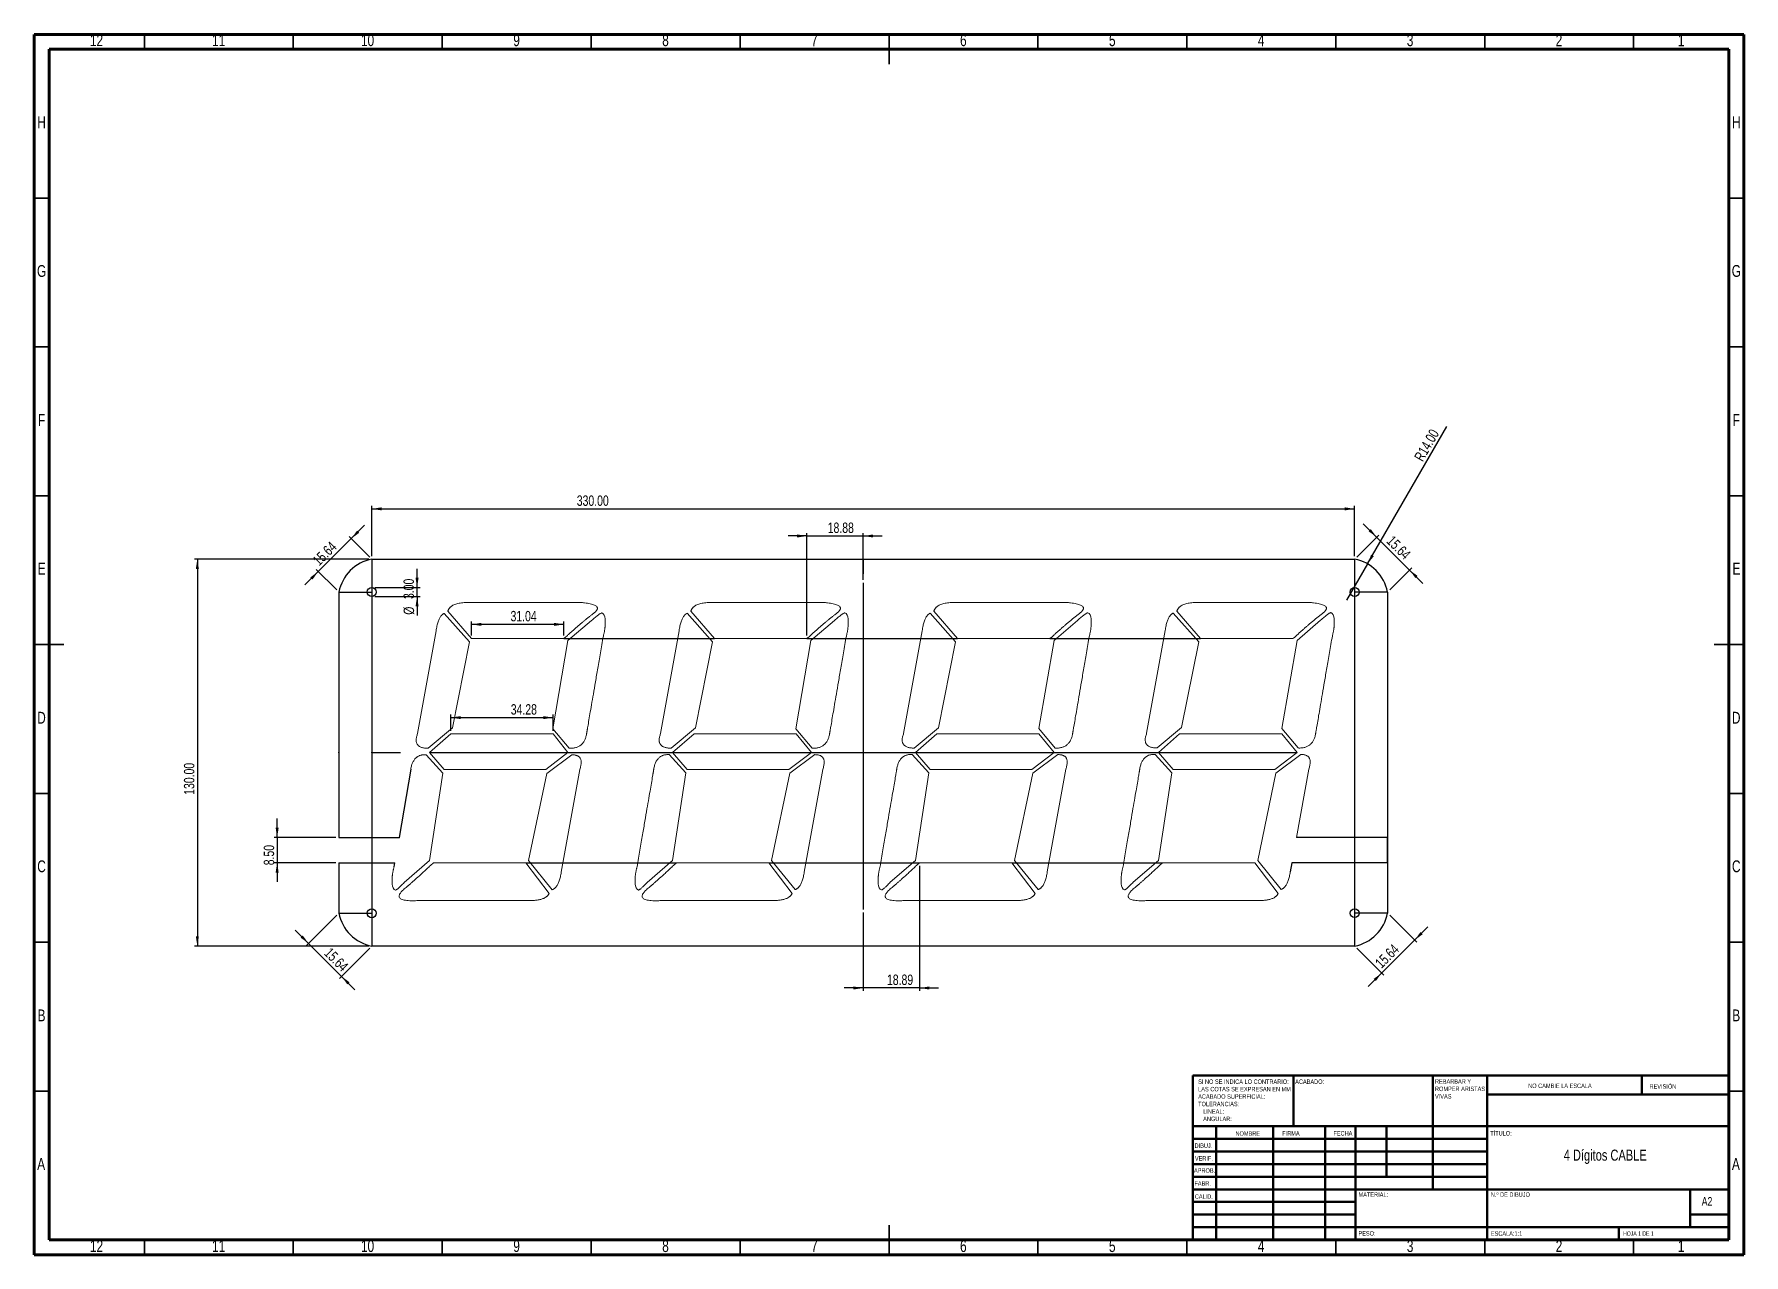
# Model space of a CAD drawing. Header units: millimetres. Extents: x 15 to 589, y 5 to 415.
import ezdxf

# ---------------------------------------------------------------- set-up
doc = ezdxf.new("R2010")
doc.units = ezdxf.units.MM
doc.header["$PDSIZE"] = -1
for name, color, linetype in [('CAPA_1', 179, 'Continuous'), ('CONTORNO', 250, 'Continuous'), ('SLD-0', 179, 'Continuous'), ('SOMBREADOS', 2, 'Continuous')]:
    doc.layers.add(name, color=color, linetype=linetype)
doc.styles.add('SLDTEXTSTYLE0', font='TXT', dxfattribs={"width": 0.75})
doc.styles.add('SLDTEXTSTYLE1', font='TXT', dxfattribs={"width": 0.681818})
doc.dimstyles.new('SLDDIMSTYLE0', dxfattribs={"dimtxt": 3.5, "dimasz": 3.302, "dimexe": 0, "dimexo": 0.0625, "dimgap": 0.875, "dimtad": 1, "dimdec": 0, "dimrnd": 1e-09, "dimzin": 4, "dimdsep": 46, "dimtxsty": 'SLDTEXTSTYLE0', "dimsah": 1, "dimcen": 0, "dimadec": 0, "dimazin": 1, "dimtfac": 1, "dimtofl": 0, "dimtmove": 0, "dimatfit": 3, "dimfxl": 1, "dimfrac": 2, "dimtolj": 1, "dimtzin": 12, "dimarcsym": 0})
doc.dimstyles.new('SLDDIMSTYLE1', dxfattribs={"dimtxt": 3.5, "dimasz": 3.302, "dimexe": 0, "dimexo": 0.0625, "dimgap": 0.875, "dimtad": 1, "dimdec": 0, "dimrnd": 1e-09, "dimzin": 12, "dimdsep": 46, "dimtxsty": 'SLDTEXTSTYLE0', "dimsah": 1, "dimcen": 0.09, "dimadec": 0, "dimazin": 3, "dimtfac": 1, "dimtmove": 0, "dimatfit": 0, "dimfxl": 1, "dimfrac": 2, "dimtolj": 1, "dimtzin": 12, "dimarcsym": 0})
doc.dimstyles.new('SLDDIMSTYLE2', dxfattribs={"dimtxt": 3.5, "dimasz": 3.302, "dimexe": 0, "dimexo": 0.0625, "dimgap": 0.875, "dimtad": 1, "dimdec": 0, "dimrnd": 1e-09, "dimzin": 4, "dimdsep": 46, "dimtxsty": 'SLDTEXTSTYLE0', "dimsah": 1, "dimcen": 0.09, "dimadec": 0, "dimazin": 1, "dimtfac": 1, "dimtofl": 0, "dimtmove": 0, "dimatfit": 3, "dimfxl": 1, "dimfrac": 2, "dimtolj": 1, "dimtzin": 12, "dimarcsym": 0})
doc.dimstyles.new('SLDDIMSTYLE3', dxfattribs={"dimtxt": 3.5, "dimasz": 3.302, "dimexe": 0, "dimexo": 0.0625, "dimgap": 0.875, "dimtad": 1, "dimdec": 0, "dimrnd": 1e-09, "dimzin": 12, "dimdsep": 46, "dimtxsty": 'SLDTEXTSTYLE0', "dimsah": 1, "dimcen": 0.09, "dimadec": 0, "dimazin": 3, "dimtfac": 1, "dimtofl": 0, "dimtmove": 0, "dimatfit": 3, "dimfxl": 1, "dimfrac": 2, "dimtolj": 1, "dimtzin": 12, "dimarcsym": 0})
doc.dimstyles.new('SLDDIMSTYLE4', dxfattribs={"dimtxt": 3.5, "dimasz": 3.302, "dimexe": 0, "dimexo": 0.0625, "dimgap": 0.875, "dimtad": 1, "dimdec": 0, "dimrnd": 1e-09, "dimzin": 4, "dimdsep": 46, "dimtxsty": 'SLDTEXTSTYLE0', "dimsah": 1, "dimcen": 0.09, "dimadec": 0, "dimazin": 1, "dimtfac": 1, "dimtmove": 0, "dimatfit": 0, "dimfxl": 1, "dimfrac": 2, "dimtolj": 1, "dimtzin": 12, "dimarcsym": 0})

# ---------------------------------------------------------------- blocks, each defined once
blk = doc.blocks.new('_D')
at = {"layer": 'SLD-0'}
for q in [(489.31, 283.24), (455.66, 224.97)]:
    blk.add_line((462.66, 237.1), q, dxfattribs=at)
blk.add_solid([(462.66, 237.1), (464.76, 239.7), (463.88, 240.21)], dxfattribs=at)
at = {"layer": 'SLD-0', "insert": (478.16, 272.96), "char_height": 3.5, "attachment_point": 1, "rotation": 60, "style": 'SLDTEXTSTYLE0'}
blk.add_mtext('R14.00', dxfattribs=at)
blk = doc.blocks.new('_D_1')
at = {"layer": 'SLD-0'}
for p, q in [((121.45, 245.61), (125.94, 250.1)), ((110.39, 234.55), (121.45, 245.61)), ((127.64, 239.42), (120.75, 246.31)), ((110.39, 234.55), (105.9, 230.06)), ((116.58, 228.36), (109.69, 235.25))]:
    blk.add_line(p, q, dxfattribs=at)
for points in [[(121.45, 245.61), (124.15, 247.58), (123.43, 248.3)], [(110.39, 234.55), (107.7, 232.57), (108.42, 231.85)]]:
    blk.add_solid(points, dxfattribs=at)
at = {"layer": 'SLD-0', "insert": (108.18, 238.71), "char_height": 3.5, "attachment_point": 1, "rotation": 45, "style": 'SLDTEXTSTYLE0'}
blk.add_mtext('15.64', dxfattribs=at)
blk = doc.blocks.new('_D_2')
at = {"layer": 'SLD-0'}
for p, q in [((127.34, 238.72), (68.78, 238.72)), ((69.78, 238.72), (69.78, 108.72)), ((127.34, 108.72), (68.78, 108.72))]:
    blk.add_line(p, q, dxfattribs=at)
for points in [[(69.78, 238.72), (69.27, 235.41), (70.29, 235.41)], [(69.78, 108.72), (70.29, 112.02), (69.27, 112.02)]]:
    blk.add_solid(points, dxfattribs=at)
at = {"layer": 'SLD-0', "insert": (65.27, 159.54), "char_height": 3.5, "attachment_point": 1, "rotation": 90, "style": 'SLDTEXTSTYLE0'}
blk.add_mtext('130.00', dxfattribs=at)
blk = doc.blocks.new('_D_3')
at = {"layer": 'SLD-0'}
for p, q in [((161.83, 213.02), (161.83, 217.79)), ((192.87, 216.79), (161.83, 216.79)), ((192.87, 213.02), (192.87, 217.79))]:
    blk.add_line(p, q, dxfattribs=at)
for points in [[(161.83, 216.79), (165.13, 216.29), (165.13, 217.3)], [(192.87, 216.79), (189.57, 217.3), (189.57, 216.29)]]:
    blk.add_solid(points, dxfattribs=at)
at = {"layer": 'SLD-0', "insert": (174.93, 221.31), "char_height": 3.5, "attachment_point": 1, "style": 'SLDTEXTSTYLE0'}
blk.add_mtext('31.04', dxfattribs=at)
blk = doc.blocks.new('_D_4')
at = {"layer": 'SLD-0'}
for p, q in [((274.46, 213.02), (274.46, 247.49)), ((293.34, 231.76), (293.34, 247.49)), ((274.46, 246.49), (268.11, 246.49)), ((274.46, 246.49), (293.34, 246.49)), ((293.34, 246.49), (299.69, 246.49))]:
    blk.add_line(p, q, dxfattribs=at)
for points in [[(274.46, 246.49), (271.16, 247), (271.16, 245.98)], [(293.34, 246.49), (296.65, 245.98), (296.65, 247)]]:
    blk.add_solid(points, dxfattribs=at)
at = {"layer": 'SLD-0', "insert": (281.42, 251), "char_height": 3.5, "attachment_point": 1, "style": 'SLDTEXTSTYLE0'}
blk.add_mtext('18.88', dxfattribs=at)
blk = doc.blocks.new('_D_5')
at = {"layer": 'SLD-0'}
for p, q in [((128.34, 239.72), (128.34, 256.6)), ((128.34, 255.6), (458.34, 255.6)), ((458.34, 239.72), (458.34, 256.6))]:
    blk.add_line(p, q, dxfattribs=at)
for points in [[(128.34, 255.6), (131.65, 255.09), (131.65, 256.11)], [(458.34, 255.6), (455.04, 256.11), (455.04, 255.09)]]:
    blk.add_solid(points, dxfattribs=at)
at = {"layer": 'SLD-0', "insert": (197.17, 260.11), "char_height": 3.5, "attachment_point": 1, "style": 'SLDTEXTSTYLE0'}
blk.add_mtext('330.00', dxfattribs=at)
blk = doc.blocks.new('_D_6')
at = {"layer": 'SLD-0'}
for p, q in [((154.94, 181.05), (154.94, 186.47)), ((154.94, 185.47), (189.22, 185.47)), ((189.22, 181.05), (189.22, 186.47))]:
    blk.add_line(p, q, dxfattribs=at)
for points in [[(154.94, 185.47), (158.24, 184.96), (158.24, 185.98)], [(189.22, 185.47), (185.92, 185.98), (185.92, 184.96)]]:
    blk.add_solid(points, dxfattribs=at)
at = {"layer": 'SLD-0', "insert": (175.01, 189.98), "char_height": 3.5, "attachment_point": 1, "style": 'SLDTEXTSTYLE0'}
blk.add_mtext('34.28', dxfattribs=at)
blk = doc.blocks.new('_D_7')
at = {"layer": 'SLD-0'}
for p, q in [((116.58, 119.07), (106.41, 108.9)), ((107.12, 109.61), (102.63, 114.1)), ((107.12, 109.61), (118.18, 98.55)), ((127.64, 108.01), (117.47, 97.84)), ((118.18, 98.55), (122.67, 94.06))]:
    blk.add_line(p, q, dxfattribs=at)
for points in [[(107.12, 109.61), (105.14, 112.3), (104.42, 111.58)], [(118.18, 98.55), (120.15, 95.85), (120.87, 96.57)]]:
    blk.add_solid(points, dxfattribs=at)
at = {"layer": 'SLD-0', "insert": (114.56, 108.54), "char_height": 3.5, "attachment_point": 1, "rotation": 315, "style": 'SLDTEXTSTYLE0'}
blk.add_mtext('15.64', dxfattribs=at)
blk = doc.blocks.new('_D_8')
at = {"layer": 'SLD-0'}
for p, q in [((470.11, 119.07), (479.18, 110.01)), ((478.47, 110.71), (482.96, 115.2)), ((467.41, 99.65), (478.47, 110.71)), ((459.05, 108.01), (468.11, 98.95)), ((467.41, 99.65), (462.92, 95.16))]:
    blk.add_line(p, q, dxfattribs=at)
for points in [[(478.47, 110.71), (481.16, 112.69), (480.44, 113.41)], [(467.41, 99.65), (464.71, 97.68), (465.43, 96.96)]]:
    blk.add_solid(points, dxfattribs=at)
at = {"layer": 'SLD-0', "insert": (464.88, 103.5), "char_height": 3.5, "attachment_point": 1, "rotation": 45, "style": 'SLDTEXTSTYLE0'}
blk.add_mtext('15.64', dxfattribs=at)
blk = doc.blocks.new('_D_9')
at = {"layer": 'SLD-0'}
for p, q in [((465.73, 246.1), (461.24, 250.59)), ((459.05, 239.42), (466.43, 246.8)), ((465.73, 246.1), (476.79, 235.04)), ((470.11, 228.36), (477.49, 235.74)), ((476.79, 235.04), (481.28, 230.55))]:
    blk.add_line(p, q, dxfattribs=at)
for points in [[(465.73, 246.1), (463.75, 248.79), (463.03, 248.07)], [(476.79, 235.04), (478.76, 232.34), (479.48, 233.06)]]:
    blk.add_solid(points, dxfattribs=at)
at = {"layer": 'SLD-0', "insert": (471.26, 246.94), "char_height": 3.5, "attachment_point": 1, "rotation": 315, "style": 'SLDTEXTSTYLE0'}
blk.add_mtext('15.64', dxfattribs=at)
blk = doc.blocks.new('_D_10')
at = {"layer": 'SLD-0'}
for p, q in [((312.23, 135.7), (312.23, 93.64)), ((293.34, 120), (293.34, 93.64)), ((293.34, 94.64), (286.99, 94.64)), ((312.23, 94.64), (293.34, 94.64)), ((312.23, 94.64), (318.58, 94.64))]:
    blk.add_line(p, q, dxfattribs=at)
for points in [[(293.34, 94.64), (290.04, 95.15), (290.04, 94.13)], [(312.23, 94.64), (315.53, 94.13), (315.53, 95.15)]]:
    blk.add_solid(points, dxfattribs=at)
at = {"layer": 'SLD-0', "insert": (301.32, 99.15), "char_height": 3.5, "attachment_point": 1, "style": 'SLDTEXTSTYLE0'}
blk.add_mtext('18.89', dxfattribs=at)
blk = doc.blocks.new('_D_11')
at = {"layer": 'SLD-0'}
for p, q in [((143.55, 229.16), (143.55, 235.51)), ((129.34, 229.16), (144.55, 229.16)), ((129.34, 226.16), (144.55, 226.16)), ((143.55, 226.16), (143.55, 229.16)), ((143.55, 226.16), (143.55, 219.81))]:
    blk.add_line(p, q, dxfattribs=at)
for points in [[(143.55, 229.16), (144.06, 232.46), (143.04, 232.46)], [(143.55, 226.16), (143.04, 222.85), (144.06, 222.85)]]:
    blk.add_solid(points, dxfattribs=at)
at = {"layer": 'SLD-0', "char_height": 3.5, "attachment_point": 1, "rotation": 90, "style": 'SLDTEXTSTYLE0'}
for s, insert in [('3.00', (138.99, 225.31)), ('%%c', (139.04, 220.03))]:
    blk.add_mtext(s, dxfattribs=dict(at, insert=insert))
blk = doc.blocks.new('_D_12')
at = {"layer": 'SLD-0'}
for p, q in [((96.57, 145.2), (96.57, 151.55)), ((116.28, 145.2), (95.57, 145.2)), ((96.57, 145.2), (96.57, 136.7)), ((116.28, 136.7), (95.57, 136.7)), ((96.57, 136.7), (96.57, 130.35))]:
    blk.add_line(p, q, dxfattribs=at)
for points in [[(96.57, 145.2), (97.08, 148.5), (96.06, 148.5)], [(96.57, 136.7), (96.06, 133.4), (97.08, 133.4)]]:
    blk.add_solid(points, dxfattribs=at)
at = {"layer": 'SLD-0', "insert": (92.06, 135.87), "char_height": 3.5, "attachment_point": 1, "rotation": 90, "style": 'SLDTEXTSTYLE0'}
blk.add_mtext('8.50', dxfattribs=at)
blk = doc.blocks.new('SW_NOTE_0')
at = {"color": 0, "linetype": 'Continuous', "lineweight": 0, "char_height": 1.5, "attachment_point": 1, "style": 'SLDTEXTSTYLE0'}
for s, insert in [('SI NO SE INDICA LO CONTRARIO:', (0, 1.93)), ('ACABADO SUPERFICIAL:', (0, -3.07)), ('TOLERANCIAS:', (0, -5.57)), ('LAS COTAS SE EXPRESAN EN MM', (0, -0.57)), ('ANGULAR:', (1.69, -10.57)), ('LINEAL:', (1.69, -8.07))]:
    blk.add_mtext(s, dxfattribs=dict(at, insert=insert))
blk = doc.blocks.new('SW_NOTE_1')
at = {"color": 0, "linetype": 'Continuous', "lineweight": 0, "char_height": 1.5, "attachment_point": 1, "style": 'SLDTEXTSTYLE0'}
for s, insert in [('REBARBAR Y', (0, 1.93)), ('VIVAS', (0, -3.07)), ('ROMPER ARISTAS', (0, -0.57))]:
    blk.add_mtext(s, dxfattribs=dict(at, insert=insert))

msp = doc.modelspace()

# ---------------------------------------------------------------- linework, layer by layer
at = {"color": 7, "linetype": 'Continuous', "lineweight": 70}
for p, q in [((15, 5), (15, 415)), ((15, 415), (589, 415)), ((589, 415), (589, 5)), ((20, 10), (20, 410)), ((20, 410), (584, 410)), ((584, 410), (584, 10)), ((584, 10), (20, 10)), ((589, 5), (15, 5))]:
    msp.add_line(p, q, dxfattribs=at)
at = {"color": 7, "linetype": 'Continuous', "lineweight": 35}
for p, q in [((52, 410), (52, 415)), ((102, 410), (102, 415)), ((152, 410), (152, 415)), ((202, 410), (202, 415)), ((252, 410), (252, 415)), ((302, 415), (302, 405)), ((302, 410), (302, 415)), ((352, 410), (352, 415)), ((402, 410), (402, 415)), ((452, 410), (452, 415)), ((502, 410), (502, 415)), ((552, 410), (552, 415)), ((20, 360), (15, 360)), ((584, 360), (589, 360)), ((20, 310), (15, 310)), ((584, 310), (589, 310)), ((20, 260), (15, 260)), ((584, 260), (589, 260)), ((15, 210), (25, 210)), ((20, 210), (15, 210)), ((589, 210), (579, 210)), ((584, 210), (589, 210)), ((20, 160), (15, 160)), ((584, 160), (589, 160)), ((20, 110), (15, 110)), ((584, 110), (589, 110)), ((20, 60), (15, 60)), ((584, 60), (589, 60)), ((302, 5), (302, 15)), ((52, 10), (52, 5)), ((102, 10), (102, 5)), ((152, 10), (152, 5)), ((202, 10), (202, 5)), ((252, 10), (252, 5)), ((302, 10), (302, 5)), ((352, 10), (352, 5)), ((402, 10), (402, 5)), ((452, 10), (452, 5)), ((502, 10), (502, 5)), ((552, 10), (552, 5))]:
    msp.add_line(p, q, dxfattribs=at)
at = {"color": 7, "linetype": 'Continuous', "lineweight": 50}
for p, q in [((404, 65.25), (584, 65.25)), ((404, 65.25), (404, 10)), ((437.8, 48.25), (437.8, 65.25)), ((484.6, 65.25), (484.6, 27)), ((502.8, 65.25), (502.8, 10)), ((554.8, 58.88), (554.8, 65.25)), ((584, 58.88), (502.8, 58.88)), ((584, 48.25), (404, 48.25)), ((411.8, 48.25), (411.8, 10)), ((430.99, 48.25), (430.99, 10)), ((448.4, 48.25), (448.4, 10)), ((458.6, 10), (458.6, 48.25)), ((469, 31.25), (469, 48.25)), ((502.8, 44), (404, 44)), ((502.8, 39.75), (404, 39.75)), ((502.8, 35.5), (404, 35.5)), ((502.8, 31.25), (404, 31.25)), ((458.6, 27), (404, 27)), ((458.6, 27), (584, 27)), ((571, 14.25), (571, 27)), ((458.6, 22.75), (404, 22.75)), ((458.6, 18.5), (404, 18.5)), ((584, 18.5), (571, 18.5)), ((404, 14.25), (584, 14.25)), ((547, 10), (547, 14.25))]:
    msp.add_line(p, q, dxfattribs=at)
at = {"color": 179, "linetype": 'Continuous', "lineweight": 18}
for points in [[(161.47, 224.16), (168.1, 224.04), (198.5, 224.16)], [(243.06, 224.16), (249.7, 224.04), (280.09, 224.16)], [(324.65, 224.16), (331.29, 224.04), (361.68, 224.16)], [(406.25, 224.16), (412.88, 224.04), (443.27, 224.16)], [(200.46, 179.99), (201.3, 185.04), (206.09, 212.83)], [(282.05, 180.02), (282.89, 185.07), (287.68, 212.87)], [(363.64, 180.05), (364.49, 185.1), (369.27, 212.9)], [(445.23, 180.08), (446.08, 185.13), (450.86, 212.93)], [(223.03, 168.21), (222.18, 163.16), (217.4, 135.37)], [(304.62, 168.24), (303.77, 163.2), (298.99, 135.4)], [(386.21, 168.28), (385.36, 163.23), (380.58, 135.43)], [(181.85, 124.04), (177.15, 124.04), (144.59, 124.04)], [(263.45, 124.04), (258.74, 124.04), (226.18, 124.04)], [(345.04, 124.04), (340.33, 124.04), (307.77, 124.04)], [(426.63, 124.04), (421.92, 124.04), (389.36, 124.04)]]:
    msp.add_open_spline(points, degree=2, dxfattribs=at)
at = {"layer": 'CAPA_1', "color": 179, "lineweight": 18}
for p, q in [((152.68, 220.49), (161.19, 210.89)), ((161.83, 212.02), (153.87, 221.25)), ((234.27, 220.52), (242.79, 210.92)), ((243.42, 212.02), (235.46, 221.25)), ((283.68, 218.12), (275.81, 211.37)), ((315.87, 220.55), (324.38, 210.95)), ((325.02, 212.02), (317.06, 221.25)), ((365.27, 218.15), (357.4, 211.4)), ((397.46, 220.58), (405.97, 210.98)), ((406.61, 212.02), (398.65, 221.25)), ((446.86, 218.18), (438.99, 211.43)), ((202.09, 218.09), (194.21, 211.34)), ((161.19, 210.89), (155.46, 182.03)), ((192.87, 212.02), (161.83, 212.02)), ((194.21, 211.34), (189.15, 181.72)), ((242.79, 210.92), (237.05, 182.06)), ((275.81, 211.37), (270.74, 181.75)), ((324.38, 210.95), (318.64, 182.09)), ((356.05, 212.02), (325.02, 212.02)), ((357.4, 211.4), (352.33, 181.78)), ((405.97, 210.98), (400.23, 182.12)), ((437.64, 212.02), (406.61, 212.02)), ((438.99, 211.43), (433.92, 181.81)), ((155.46, 182.03), (147.29, 175.17)), ((147.72, 173.72), (154.94, 180.05)), ((154.94, 180.05), (189.22, 180.05)), ((189.15, 181.72), (194.57, 175.17)), ((189.22, 180.05), (194.21, 173.72)), ((237.05, 182.06), (228.88, 175.21)), ((229.31, 173.72), (236.53, 180.05)), ((236.53, 180.05), (270.81, 180.05)), ((270.74, 181.75), (276.16, 175.21)), ((270.81, 180.05), (275.93, 173.72)), ((318.64, 182.09), (310.47, 175.24)), ((310.91, 173.72), (318.05, 180.05)), ((318.05, 180.05), (352.33, 180.05)), ((352.33, 181.78), (357.75, 175.24)), ((352.33, 180.05), (357.4, 173.72)), ((400.23, 182.12), (392.06, 175.27)), ((392.5, 173.72), (399.56, 180.05)), ((399.56, 180.05), (433.84, 180.05)), ((433.84, 180.05), (438.99, 173.72)), ((433.92, 181.81), (439.34, 175.27)), ((152.19, 166.85), (146.55, 173.01)), ((152.67, 168.05), (147.72, 173.72)), ((194.21, 173.72), (186.76, 168.05)), ((187.13, 166.73), (195.48, 172.99)), ((233.78, 166.88), (228.14, 173.04)), ((234.26, 168.05), (229.31, 173.72)), ((275.93, 173.72), (268.35, 168.05)), ((268.72, 166.76), (277.07, 173.03)), ((315.37, 166.91), (309.73, 173.07)), ((315.85, 168.05), (310.91, 173.72)), ((357.4, 173.72), (349.95, 168.05)), ((350.31, 166.79), (358.66, 173.06)), ((396.97, 166.95), (391.32, 173.1)), ((397.44, 168.05), (392.5, 173.72)), ((438.99, 173.72), (431.54, 168.05)), ((431.9, 166.82), (440.26, 173.09)), ((147.68, 137.42), (152.19, 166.85)), ((186.76, 168.05), (152.67, 168.05)), ((181.01, 137.42), (187.13, 166.73)), ((229.27, 137.45), (233.78, 166.88)), ((268.35, 168.05), (234.26, 168.05)), ((262.6, 137.45), (268.72, 166.76)), ((310.86, 137.48), (315.37, 166.91)), ((349.95, 168.05), (315.85, 168.05)), ((344.19, 137.48), (350.31, 166.79)), ((392.45, 137.51), (396.97, 166.95)), ((431.54, 168.05), (397.44, 168.05)), ((425.78, 137.51), (431.9, 166.82)), ((139.23, 130.08), (147.68, 137.42)), ((149.05, 136.7), (180.09, 136.7)), ((180.09, 136.7), (187.88, 126.33)), ((188.91, 127.65), (181.01, 137.42)), ((220.82, 130.11), (229.27, 137.45)), ((230.64, 136.7), (261.68, 136.7)), ((261.68, 136.7), (269.47, 126.33)), ((270.5, 127.68), (262.6, 137.45)), ((302.41, 130.15), (310.86, 137.48)), ((343.27, 136.7), (351.07, 126.33)), ((352.09, 127.71), (344.19, 137.48)), ((384, 130.18), (392.45, 137.51)), ((393.82, 136.7), (424.86, 136.7)), ((424.86, 136.7), (432.66, 126.33)), ((433.68, 127.75), (425.78, 137.51))]:
    msp.add_line(p, q, dxfattribs=at)
for points, degree in [([(153.87, 221.25), (154.84, 224.28), (161.47, 224.16)], 2), ([(198.5, 224.16), (206.79, 223.5), (202.81, 220.49)], 2), ([(235.46, 221.25), (236.43, 224.28), (243.06, 224.16)], 2), ([(280.09, 224.16), (288.38, 223.5), (284.4, 220.49)], 2), ([(317.06, 221.25), (318.02, 224.28), (324.65, 224.16)], 2), ([(361.68, 224.16), (369.97, 223.5), (365.99, 220.49)], 2), ([(398.65, 221.25), (399.61, 224.28), (406.25, 224.16)], 2), ([(443.27, 224.16), (451.56, 223.5), (447.58, 220.49)], 2), ([(149.95, 214.6), (150.65, 219.67), (152.68, 220.49)], 2), ([(202.81, 220.49), (198.83, 217.47), (192.87, 212.02)], 2), ([(205.61, 220.65), (205.18, 220.74), (202.09, 218.09)], 2), ([(206.67, 218.64), (206.59, 219.45), (206.32, 220.51), (205.61, 220.65)], 3), ([(206.09, 212.83), (206.93, 215.94), (206.67, 218.64)], 2), ([(231.54, 214.63), (232.24, 219.7), (234.27, 220.52)], 2), ([(284.4, 220.49), (280.42, 217.47), (274.46, 212.02)], 2), ([(287.2, 220.69), (286.78, 220.77), (283.68, 218.12)], 2), ([(288.26, 218.67), (288.18, 219.48), (287.91, 220.54), (287.2, 220.69)], 3), ([(287.68, 212.87), (288.52, 215.97), (288.26, 218.67)], 2), ([(313.13, 214.67), (313.83, 219.73), (315.87, 220.55)], 2), ([(365.99, 220.49), (362.01, 217.47), (356.05, 212.02)], 2), ([(368.8, 220.72), (368.37, 220.81), (365.27, 218.15)], 2), ([(369.85, 218.7), (369.77, 219.51), (369.51, 220.57), (368.8, 220.72)], 3), ([(369.27, 212.9), (370.11, 216), (369.85, 218.7)], 2), ([(394.72, 214.7), (395.43, 219.76), (397.46, 220.58)], 2), ([(447.58, 220.49), (443.6, 217.47), (437.64, 212.02)], 2), ([(450.39, 220.75), (449.96, 220.84), (446.86, 218.18)], 2), ([(451.44, 218.73), (451.36, 219.55), (451.1, 220.6), (450.39, 220.75)], 3), ([(450.86, 212.93), (451.7, 216.03), (451.44, 218.73)], 2), ([(147.29, 175.17), (141.84, 175.17), (143.74, 180.11)], 2), ([(194.57, 175.17), (199.61, 174.94), (200.46, 179.99)], 2), ([(228.88, 175.21), (223.43, 175.21), (225.33, 180.14)], 2), ([(276.16, 175.21), (281.2, 174.97), (282.05, 180.02)], 2), ([(310.47, 175.24), (305.02, 175.24), (306.92, 180.18)], 2), ([(357.75, 175.24), (362.8, 175), (363.64, 180.05)], 2), ([(392.06, 175.27), (386.61, 175.27), (388.51, 180.21)], 2), ([(439.34, 175.27), (444.39, 175.03), (445.23, 180.08)], 2), ([(146.55, 173.01), (142.28, 173.23), (141.44, 168.18)], 2), ([(195.48, 172.99), (199.91, 172.99), (198.16, 168.06)], 2), ([(228.14, 173.04), (223.87, 173.26), (223.03, 168.21)], 2), ([(277.07, 173.03), (281.51, 173.03), (279.75, 168.09)], 2), ([(309.73, 173.07), (305.46, 173.3), (304.62, 168.24)], 2), ([(358.66, 173.06), (363.1, 173.06), (361.34, 168.12)], 2), ([(391.32, 173.1), (387.05, 173.33), (386.21, 168.28)], 2), ([(440.26, 173.09), (444.69, 173.09), (442.93, 168.15)], 2), ([(135.81, 135.33), (134.97, 132.23), (135.22, 129.53)], 2), ([(139.85, 128.44), (142.13, 130.27), (149.05, 136.7)], 2), ([(191.94, 133.57), (191.24, 128.5), (188.91, 127.65)], 2), ([(217.4, 135.37), (216.56, 132.26), (216.82, 129.56)], 2), ([(221.44, 128.44), (223.72, 130.27), (230.64, 136.7)], 2), ([(273.53, 133.6), (272.83, 128.53), (270.5, 127.68)], 2), ([(298.99, 135.4), (298.15, 132.3), (298.41, 129.6)], 2), ([(303.04, 128.44), (305.31, 130.27), (312.23, 136.7)], 2), ([(355.13, 133.63), (354.42, 128.56), (352.09, 127.71)], 2), ([(380.58, 135.43), (379.74, 132.33), (380, 129.63)], 2), ([(384.63, 128.44), (386.9, 130.27), (393.82, 136.7)], 2), ([(436.72, 133.66), (436.01, 128.6), (433.68, 127.75)], 2), ([(135.22, 129.53), (135.3, 128.72), (135.57, 127.66), (136.28, 127.52)], 3), ([(136.28, 127.52), (136.71, 127.43), (139.23, 130.08)], 2), ([(144.59, 124.04), (133.47, 123.3), (139.85, 128.44)], 2), ([(187.88, 126.33), (186.56, 124.04), (181.85, 124.04)], 2), ([(216.82, 129.56), (216.9, 128.75), (217.16, 127.69), (217.87, 127.55)], 3), ([(217.87, 127.55), (218.3, 127.46), (220.82, 130.11)], 2), ([(226.18, 124.04), (215.06, 123.3), (221.44, 128.44)], 2), ([(269.47, 126.33), (268.15, 124.04), (263.45, 124.04)], 2), ([(298.41, 129.6), (298.49, 128.78), (298.75, 127.73), (299.46, 127.58)], 3), ([(299.46, 127.58), (299.89, 127.49), (302.41, 130.15)], 2), ([(307.77, 124.04), (296.65, 123.3), (303.04, 128.44)], 2), ([(351.07, 126.33), (349.74, 124.04), (345.04, 124.04)], 2), ([(380, 129.63), (380.08, 128.81), (380.34, 127.76), (381.05, 127.61)], 3), ([(381.05, 127.61), (381.48, 127.52), (384, 130.18)], 2), ([(389.36, 124.04), (378.25, 123.3), (384.63, 128.44)], 2), ([(432.66, 126.33), (431.33, 124.04), (426.63, 124.04)], 2)]:
    msp.add_open_spline(points, degree=degree, dxfattribs=at)
at = {"layer": 'CONTORNO', "color": 179, "lineweight": 18}
for p, q in [((274.46, 212.02), (243.42, 212.02)), ((312.23, 136.7), (343.27, 136.7))]:
    msp.add_line(p, q, dxfattribs=at)
at = {"layer": 'SLD-0', "color": 179}
for p, q in [((128.34, 238.72), (458.34, 238.72)), ((117.28, 227.66), (117.28, 145.2)), ((469.41, 227.66), (469.41, 119.78)), ((458.34, 108.72), (128.34, 108.72))]:
    msp.add_line(p, q, dxfattribs=at)
at = {"layer": 'SLD-0'}
for p, q in [((293.34, 238.72), (293.34, 233.72)), ((128.34, 173.72), (138.01, 173.72)), ((141.44, 168.18), (137.5, 145.2)), ((117.28, 145.2), (137.5, 145.2)), ((469.41, 145.2), (438.8, 145.2)), ((469.41, 136.7), (469.41, 145.2)), ((117.28, 136.7), (117.28, 119.78)), ((117.28, 136.7), (136.04, 136.7)), ((135.81, 135.33), (136.04, 136.7)), ((437.26, 136.7), (436.72, 133.66)), ((469.41, 136.7), (437.26, 136.7))]:
    msp.add_line(p, q, dxfattribs=at)
at = {"layer": 'SLD-0', "color": 179, "lineweight": 18}
for p, q in [((143.74, 180.11), (149.95, 214.6)), ((225.33, 180.14), (231.54, 214.63)), ((306.92, 180.18), (313.13, 214.67)), ((388.51, 180.21), (394.72, 214.7)), ((198.16, 168.06), (191.94, 133.57)), ((279.75, 168.09), (273.53, 133.6)), ((361.34, 168.12), (355.13, 133.63)), ((442.93, 168.15), (438.8, 145.2))]:
    msp.add_line(p, q, dxfattribs=at)
at = {"layer": 'SLD-0'}
for centre in [(128.34, 227.66), (458.34, 227.66), (128.34, 119.75), (458.34, 119.78)]:
    msp.add_circle(centre, 1.5, dxfattribs=at)
at = {"layer": 'SLD-0', "color": 179}
for centre, start, end in [((131.03, 224.97), 101.03867, 168.96133), ((455.66, 224.97), 11.03867, 78.96133), ((131.03, 122.46), 191.03867, 258.96133), ((455.66, 122.46), 281.03867, 348.96133)]:
    msp.add_arc(centre, 14, start, end, dxfattribs=at)
at = {"layer": 'SLD-0'}
for p in [(293.34, 238.72), (117.28, 173.72), (128.34, 173.72), (137.5, 145.2)]:
    msp.add_point(p, dxfattribs=at)
at = {"layer": 'SOMBREADOS'}
for p, q in [((128.34, 238.72), (128.34, 108.72)), ((458.34, 238.72), (458.34, 108.72)), ((293.34, 230.76), (293.34, 121)), ((117.28, 227.66), (128.34, 227.66)), ((469.41, 227.66), (458.34, 227.66)), ((192.87, 212.02), (243.42, 212.02)), ((274.46, 212.02), (325.02, 212.02)), ((356.05, 212.02), (406.61, 212.02)), ((147.72, 173.72), (438.99, 173.72)), ((180.09, 136.7), (230.64, 136.7)), ((261.68, 136.7), (312.23, 136.7)), ((343.27, 136.7), (393.82, 136.7)), ((117.28, 119.78), (128.34, 119.75)), ((469.41, 119.78), (458.34, 119.78))]:
    msp.add_line(p, q, dxfattribs=at)

# ---------------------------------------------------------------- block references
at = {"color": 7, "linetype": 'Continuous', "lineweight": 0}
for name, p in [('SW_NOTE_0', (405.8, 61.99)), ('SW_NOTE_1', (485.31, 62.07))]:
    msp.add_blockref(name, p, dxfattribs=at)

# ---------------------------------------------------------------- texts
for s, insert, char_height, attachment_point, style in [('12', (35.92, 415.01), 3.969, 2, 'SLDTEXTSTYLE0'), ('11', (76.92, 415.01), 3.969, 2, 'SLDTEXTSTYLE0'), ('10', (126.92, 415.01), 3.969, 2, 'SLDTEXTSTYLE0'), ('9', (176.96, 415.01), 3.97, 2, 'SLDTEXTSTYLE0'), ('8', (226.96, 415.01), 3.97, 2, 'SLDTEXTSTYLE0'), ('7', (276.96, 415.01), 3.97, 2, 'SLDTEXTSTYLE0'), ('6', (326.96, 415.01), 3.97, 2, 'SLDTEXTSTYLE0'), ('5', (376.96, 415.01), 3.97, 2, 'SLDTEXTSTYLE0'), ('4', (426.96, 415.01), 3.97, 2, 'SLDTEXTSTYLE0'), ('3', (476.96, 415.01), 3.97, 2, 'SLDTEXTSTYLE0'), ('2', (526.96, 415.01), 3.97, 2, 'SLDTEXTSTYLE0'), ('1', (567.96, 415.01), 3.97, 2, 'SLDTEXTSTYLE0'), ('H', (17.49, 387.42), 3.97, 2, 'SLDTEXTSTYLE0'), ('H', (586.49, 387.42), 3.97, 2, 'SLDTEXTSTYLE0'), ('G', (17.49, 337.51), 3.97, 2, 'SLDTEXTSTYLE0'), ('G', (586.49, 337.51), 3.97, 2, 'SLDTEXTSTYLE0'), ('F', (17.46, 287.42), 3.97, 2, 'SLDTEXTSTYLE0'), ('F', (586.46, 287.42), 3.97, 2, 'SLDTEXTSTYLE0'), ('E', (17.51, 237.51), 3.97, 2, 'SLDTEXTSTYLE0'), ('E', (586.51, 237.51), 3.97, 2, 'SLDTEXTSTYLE0'), ('D', (17.45, 187.42), 3.97, 2, 'SLDTEXTSTYLE0'), ('D', (586.45, 187.42), 3.97, 2, 'SLDTEXTSTYLE0'), ('C', (17.46, 137.51), 3.97, 2, 'SLDTEXTSTYLE0'), ('C', (586.46, 137.51), 3.97, 2, 'SLDTEXTSTYLE0'), ('B', (17.47, 87.42), 3.97, 2, 'SLDTEXTSTYLE0'), ('B', (586.47, 87.42), 3.97, 2, 'SLDTEXTSTYLE0'), ('ACABADO:', (438.37, 63.92), 1.5, 1, 'SLDTEXTSTYLE0'), ('NO CAMBIE LA ESCALA', (516.61, 62.53), 1.5, 1, 'SLDTEXTSTYLE0'), ('REVISIÓN', (557.33, 62.33), 1.5, 1, 'SLDTEXTSTYLE0'), ('NOMBRE', (418.32, 46.5), 1.5, 1, 'SLDTEXTSTYLE0'), ('FIRMA', (434.03, 46.56), 1.5, 1, 'SLDTEXTSTYLE0'), ('FECHA', (451.21, 46.58), 1.5, 1, 'SLDTEXTSTYLE0'), ('TÍTULO:', (503.86, 46.58), 1.5, 1, 'SLDTEXTSTYLE0'), ('DIBUJ.', (404.59, 42.43), 1.5, 1, 'SLDTEXTSTYLE0'), ('4 Dígitos CABLE', (542.47, 40.34), 3.7042, 2, 'SLDTEXTSTYLE0'), ('A', (17.34, 37.51), 3.97, 2, 'SLDTEXTSTYLE0'), ('VERIF.', (404.7, 38.15), 1.5, 1, 'SLDTEXTSTYLE0'), ('A', (586.34, 37.51), 3.97, 2, 'SLDTEXTSTYLE0'), ('APROB.', (404.4, 34.06), 1.5, 1, 'SLDTEXTSTYLE0'), ('FABR.', (404.54, 29.73), 1.5, 1, 'SLDTEXTSTYLE0'), ('CALID.', (404.67, 25.35), 1.5, 1, 'SLDTEXTSTYLE0'), ('MATERIAL:', (459.65, 25.99), 1.5, 1, 'SLDTEXTSTYLE0'), ('N.º DE DIBUJO', (504.07, 25.99), 1.5, 1, 'SLDTEXTSTYLE0'), ('A2', (574.87, 24.41), 2.91, 1, 'SLDTEXTSTYLE0'), ('PESO:', (459.62, 12.95), 1.499, 1, 'SLDTEXTSTYLE0'), ('ESCALA:1:1', (504.07, 12.9), 1.5, 1, 'SLDTEXTSTYLE0'), ('HOJA 1 DE 1', (548.48, 12.9), 1.5, 1, 'SLDTEXTSTYLE1'), ('12', (35.92, 9.92), 3.969, 2, 'SLDTEXTSTYLE0'), ('11', (76.92, 9.92), 3.969, 2, 'SLDTEXTSTYLE0'), ('10', (126.92, 9.92), 3.969, 2, 'SLDTEXTSTYLE0'), ('9', (176.96, 9.92), 3.97, 2, 'SLDTEXTSTYLE0'), ('8', (226.96, 9.92), 3.97, 2, 'SLDTEXTSTYLE0'), ('7', (276.96, 9.92), 3.97, 2, 'SLDTEXTSTYLE0'), ('6', (326.96, 9.92), 3.97, 2, 'SLDTEXTSTYLE0'), ('5', (376.96, 9.92), 3.97, 2, 'SLDTEXTSTYLE0'), ('4', (426.96, 9.92), 3.97, 2, 'SLDTEXTSTYLE0'), ('3', (476.96, 9.92), 3.97, 2, 'SLDTEXTSTYLE0'), ('2', (526.96, 9.92), 3.97, 2, 'SLDTEXTSTYLE0'), ('1', (567.96, 9.92), 3.97, 2, 'SLDTEXTSTYLE0')]:
    msp.add_mtext(s, dxfattribs=dict(at, insert=insert, char_height=char_height, attachment_point=attachment_point, style=style))

# ---------------------------------------------------------------- dimensions: what is measured, and where the dimension line sits
at = {"layer": 'SLD-0'}
dim = msp.add_radius_dim(center=(455.66, 224.97), mpoint=(462.66, 237.1), dimstyle='SLDDIMSTYLE0', dxfattribs=at)
dim.commit()
dim.dimension.update_dxf_attribs({"geometry": '_D', "text_midpoint": (485.72, 277.03), "dimtype": 164})
for base, p1, p2, dimstyle, picture, middle in [((458.34, 255.6), (128.34, 238.72), (458.34, 238.72), 'SLDDIMSTYLE2', '_D_5', (204.28, 255.6)), ((293.34, 246.49), (274.46, 212.02), (293.34, 230.76), 'SLDDIMSTYLE1', '_D_4', (287.24, 246.49)), ((161.83, 216.79), (192.87, 212.02), (161.83, 212.02), 'SLDDIMSTYLE3', '_D_3', (180.75, 216.79)), ((189.22, 185.47), (154.94, 180.05), (189.22, 180.05), 'SLDDIMSTYLE3', '_D_6', (180.83, 185.47)), ((293.34, 94.64), (312.23, 136.7), (293.34, 121), 'SLDDIMSTYLE1', '_D_10', (307.14, 94.64))]:
    dim = msp.add_linear_dim(base=base, p1=p1, p2=p2, dimstyle=dimstyle, dxfattribs=at)
    dim.commit()
    dim.dimension.update_dxf_attribs({"geometry": picture, "text_midpoint": middle, "dimtype": 160})
for base, p1, p2, angle, dimstyle, picture, middle in [((121.45, 245.61), (117.28, 227.66), (128.34, 238.72), 45, 'SLDDIMSTYLE1', '_D_1', (115.49, 239.64)), ((476.79, 235.04), (458.34, 238.72), (469.41, 227.66), 315, 'SLDDIMSTYLE1', '_D_9', (472.18, 239.64)), ((69.78, 108.72), (128.34, 238.72), (128.34, 108.72), 90, 'SLDDIMSTYLE2', '_D_2', (69.78, 166.65)), ((96.56832108, 136.70087899), (117.28438412, 145.20087899), (117.28438412, 136.70087899), 90, 'SLDDIMSTYLE4', '_D_12', (96.56832108, 140.39243088)), ((118.18, 98.55), (117.28, 119.78), (128.34, 108.72), 315, 'SLDDIMSTYLE1', '_D_7', (115.49, 101.24)), ((478.47, 110.71), (458.34, 108.72), (469.41, 119.78), 45, 'SLDDIMSTYLE1', '_D_8', (472.18, 104.43))]:
    dim = msp.add_linear_dim(base=base, p1=p1, p2=p2, angle=angle, dimstyle=dimstyle, dxfattribs=at)
    dim.commit()
    dim.dimension.update_dxf_attribs({"geometry": picture, "text_midpoint": middle, "dimtype": 160})
dim = msp.add_linear_dim(base=(140.75, 229.16), p1=(128.34, 226.16), p2=(128.34, 229.16), angle=90, text='%%c<>', dimstyle='SLDDIMSTYLE4', dxfattribs=at)
dim.commit()
dim.dimension.update_dxf_attribs({"geometry": '_D_11', "text_midpoint": (140.75, 227.2), "dimtype": 160})

doc.saveas('drawing.dxf')
